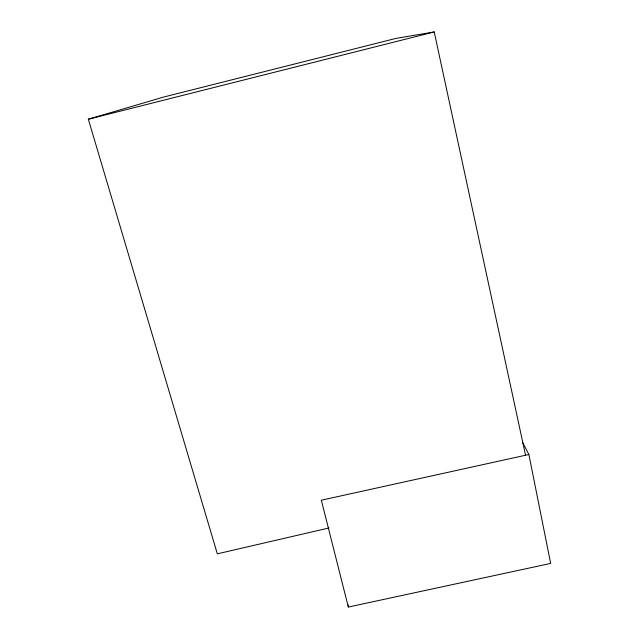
<?xml version="1.0" encoding="UTF-8"?>
<svg xmlns="http://www.w3.org/2000/svg" width="639" height="639" viewBox="0 0 639 639"><rect width="100%" height="100%" fill="white"/><g stroke="black" fill="none" stroke-linecap="round" stroke-linejoin="round"><path stroke-width="0.96" d="M329.053 527.958L217.332 553.845L88.334 119.205L163.736 97.024L396.132 38.364L434.224 31.95L525.45 454.816M88.334 119.205L434.224 31.95M528.876 454.513L321.337 500.209L348.335 607.05L550.666 563.422L528.876 454.513L522.422 442.132M348.231 605.061L348.335 607.05"/></g></svg>
